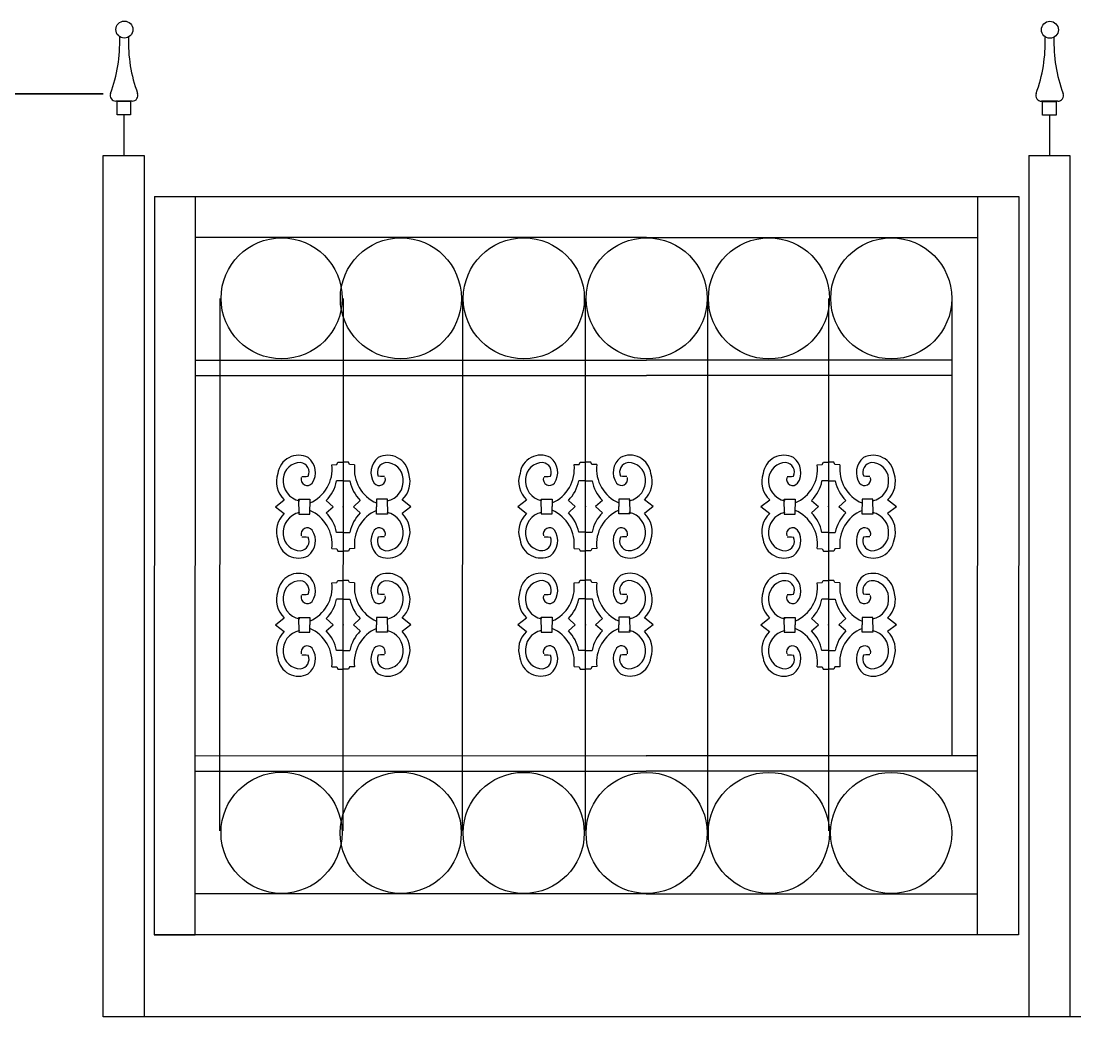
# Model space of a CAD drawing. Header units: inches. Extents: x -7543 to -822, y 102837 to 190349.
# Drawn here: x -826.66481 to -826.64424, y 102837.28188 to 102837.30131 of the extents above; entities that cross this region are included whole.
import ezdxf

# ---------------------------------------------------------------- set-up
doc = ezdxf.new("R2010")
doc.units = ezdxf.units.IN
doc.header["$MEASUREMENT"] = 0
doc.layers.add('BİTKİ', color=96, linetype='Continuous', lineweight=25)
doc.layers.add('DUVAR', color=7, linetype='Continuous', lineweight=35, true_color=0xfc4642)

msp = doc.modelspace()

# ---------------------------------------------------------------- linework, layer by layer
at = {"layer": 'BİTKİ'}
for p, q in [((-826.6626398380059, 102837.2997450737, -0.002), (-826.6629577950458, 102837.2997450701, -0.002)), ((-826.6629356706715, 102837.2997413764, -0.002), (-826.6626714655528, 102837.2997413794, -0.002)), ((-826.6629356676949, 102837.2994771713, -0.002), (-826.6629356706715, 102837.2997413764, -0.002)), ((-826.6626714655528, 102837.2997413794, -0.002), (-826.6626714625762, 102837.2994771743, -0.002)), ((-826.6445789779606, 102837.299741838, -0.002), (-826.6448969350006, 102837.2997418344, -0.002)), ((-826.6448748106261, 102837.2997381407, -0.002), (-826.6446106055075, 102837.2997381437, -0.002)), ((-826.6448748076496, 102837.2994739356, -0.002), (-826.6448748106261, 102837.2997381407, -0.002)), ((-826.6446106055075, 102837.2997381437, -0.002), (-826.644610602531, 102837.2994739386, -0.002)), ((-826.6626714625762, 102837.2994771743, -0.002), (-826.6629356676949, 102837.2994771713, -0.002)), ((-826.6628035651356, 102837.2994771728, -0.002), (-826.6628035371258, 102837.2986866825, -0.002)), ((-826.644610602531, 102837.2994739386, -0.002), (-826.6448748076496, 102837.2994739356, -0.002)), ((-826.6447427050903, 102837.2994739371, -0.002), (-826.6447426770804, 102837.2986834468, -0.002)), ((-826.6632035371209, 102837.2818867443, -0.002), (-826.663203537121, 102837.2986867443, -0.002)), ((-826.663203537121, 102837.2986867443, -0.002), (-826.6624035371306, 102837.2986866207, -0.002)), ((-826.6624035371306, 102837.2986866207, -0.002), (-826.6624035371306, 102837.2818867443, -0.002)), ((-826.6451426770757, 102837.2986835087, -0.002), (-826.6451426770757, 102837.2818835087, -0.002)), ((-826.6451426770757, 102837.2986835087, -0.002), (-826.6443426770852, 102837.298683385, -0.002)), ((-826.6451402949838, 102837.2986835083, -0.002), (-826.645142644785, 102837.2834835087, -0.002)), ((-826.6443426770852, 102837.298683385, -0.002), (-826.6443426770852, 102837.2818835087, -0.002)), ((-826.6622060429008, 102837.2978865901, -0.002), (-826.6622082690283, 102837.2834865905, -0.002)), ((-826.6622060429008, 102837.2978865901, -0.002), (-826.645340418181, 102837.2978865901, -0.002)), ((-826.6614082690473, 102837.2834864668, -0.002), (-826.66140604292, 102837.2978864665, -0.002)), ((-826.6461426446924, 102837.2834841069, -0.002), (-826.6461404186336, 102837.2978836629, -0.002)), ((-826.645340418181, 102837.2978865901, -0.002), (-826.6453426447115, 102837.2834839832, -0.002)), ((-826.652606166804, 102837.2970851061, -0.002), (-826.6614061665937, 102837.2970864665, -0.002)), ((-826.652606166804, 102837.2970851061, -0.002), (-826.64614054246, 102837.297082676, -0.002)), ((-826.6609314692005, 102837.2958982777, -0.002), (-826.6609350483225, 102837.2855125092, -0.002)), ((-826.6585245193853, 102837.2958979056, -0.002), (-826.6585280985073, 102837.2855121371, -0.002)), ((-826.6561973884217, 102837.2958975459, -0.002), (-826.6562009675438, 102837.2855117774, -0.002)), ((-826.6537976829518, 102837.2958971749, -0.002), (-826.6538012620739, 102837.2855114064, -0.002)), ((-826.6514150180029, 102837.2958968065, -0.002), (-826.6514146499982, 102837.2855110375, -0.002)), ((-826.6490535526932, 102837.2958968065, -0.002), (-826.6490531846885, 102837.2855110375, -0.002)), ((-826.6466473775274, 102837.2958971503, -0.002), (-826.6466473775275, 102837.2869752687, -0.002)), ((-826.6614065364404, 102837.294694064, -0.002), (-826.6526065366508, 102837.2946927035, -0.002)), ((-826.6466473775274, 102837.2946904638, -0.002), (-826.6526065366508, 102837.2946927035, -0.002)), ((-826.661406582818, 102837.294394064, -0.002), (-826.6526065830284, 102837.2943927035, -0.002)), ((-826.6466473775274, 102837.2943904638, -0.002), (-826.6526065830284, 102837.2943927035, -0.002)), ((-826.6587438035612, 102837.2926526964, -0.002), (-826.6586464873967, 102837.2926578417, -0.002)), ((-826.6586464873967, 102837.2926578417, -0.002), (-826.658624955004, 102837.292701049, -0.002)), ((-826.658624955004, 102837.292701049, -0.002), (-826.6585220818399, 102837.2927010331, -0.002)), ((-826.6584192086759, 102837.2927010172, -0.002), (-826.6585220818399, 102837.2927010331, -0.002)), ((-826.6583976896433, 102837.2926578032, -0.002), (-826.6584192086759, 102837.2927010172, -0.002)), ((-826.6583003750744, 102837.2926526279, -0.002), (-826.6583976896433, 102837.2926578032, -0.002)), ((-826.6540169446197, 102837.2926546673, -0.002), (-826.6539196284554, 102837.2926598125, -0.002)), ((-826.6539196284554, 102837.2926598125, -0.002), (-826.6538980960627, 102837.2927030199, -0.002)), ((-826.6538980960627, 102837.2927030199, -0.002), (-826.6537952228986, 102837.292703004, -0.002)), ((-826.6536923497345, 102837.2927029881, -0.002), (-826.6537952228986, 102837.292703004, -0.002)), ((-826.6536708307019, 102837.2926597741, -0.002), (-826.6536923497345, 102837.2927029881, -0.002)), ((-826.653573516133, 102837.2926545987, -0.002), (-826.6536708307019, 102837.2926597741, -0.002)), ((-826.6492718609925, 102837.2926530321, -0.002), (-826.649174544828, 102837.2926581773, -0.002)), ((-826.649174544828, 102837.2926581773, -0.002), (-826.6491530124354, 102837.2927013846, -0.002)), ((-826.6491530124354, 102837.2927013846, -0.002), (-826.6490501392713, 102837.2927013687, -0.002)), ((-826.6489472661073, 102837.2927013528, -0.002), (-826.6490501392713, 102837.2927013687, -0.002)), ((-826.6489257470746, 102837.2926581388, -0.002), (-826.6489472661073, 102837.2927013528, -0.002)), ((-826.6488284325058, 102837.2926529635, -0.002), (-826.6489257470746, 102837.2926581388, -0.002)), ((-826.659328657588, 102837.2924232899, -0.002), (-826.6592469926385, 102837.2924232773, -0.002)), ((-826.6592469926385, 102837.2924232773, -0.002), (-826.6592061590162, 102837.2924306946, -0.002)), ((-826.6585221382808, 102837.2923359383, -0.002), (-826.6586515101873, 102837.2923359583, -0.002)), ((-826.6585221382808, 102837.2923359383, -0.002), (-826.6583927663743, 102837.2923359183, -0.002)), ((-826.6577972569538, 102837.2924230532, -0.002), (-826.6578380882809, 102837.2924304831, -0.002)), ((-826.6577155920044, 102837.2924230406, -0.002), (-826.6577972569538, 102837.2924230532, -0.002)), ((-826.6546017986466, 102837.2924252608, -0.002), (-826.6545201336971, 102837.2924252482, -0.002)), ((-826.6545201336971, 102837.2924252482, -0.002), (-826.6544793000749, 102837.2924326654, -0.002)), ((-826.6537952793394, 102837.2923379092, -0.002), (-826.6539246512459, 102837.2923379292, -0.002)), ((-826.6537952793394, 102837.2923379092, -0.002), (-826.6536659074329, 102837.2923378892, -0.002)), ((-826.6530703980125, 102837.2924250241, -0.002), (-826.6531112293395, 102837.2924324539, -0.002)), ((-826.652988733063, 102837.2924250114, -0.002), (-826.6530703980125, 102837.2924250241, -0.002)), ((-826.6498567150193, 102837.2924236256, -0.002), (-826.6497750500698, 102837.2924236129, -0.002)), ((-826.6497750500698, 102837.2924236129, -0.002), (-826.6497342164475, 102837.2924310302, -0.002)), ((-826.6490501957121, 102837.292336274, -0.002), (-826.6491795676186, 102837.292336294, -0.002)), ((-826.6490501957121, 102837.292336274, -0.002), (-826.6489208238056, 102837.292336254, -0.002)), ((-826.6483253143851, 102837.2924233888, -0.002), (-826.6483661457122, 102837.2924308187, -0.002)), ((-826.6482436494357, 102837.2924233762, -0.002), (-826.6483253143851, 102837.2924233888, -0.002)), ((-826.6598444322282, 102837.2918350066, -0.002), (-826.6596722327303, 102837.2919677895, -0.002)), ((-826.6593877905311, 102837.291838512, -0.002), (-826.6593877688591, 102837.2919786998, -0.002)), ((-826.6593877688591, 102837.2919786998, -0.002), (-826.6591743429988, 102837.2919786668, -0.002)), ((-826.6591743429988, 102837.2919786668, -0.002), (-826.6591743651885, 102837.2918351294, -0.002)), ((-826.6588557557543, 102837.291955532, -0.002), (-826.6587206981461, 102837.2918348329, -0.002)), ((-826.6581886384389, 102837.2919554289, -0.002), (-826.6583237333589, 102837.2918347715, -0.002)), ((-826.6578700440568, 102837.2919784651, -0.002), (-826.6578700662466, 102837.2918349277, -0.002)), ((-826.6576566181964, 102837.2919784322, -0.002), (-826.6578700440568, 102837.2919784651, -0.002)), ((-826.6576566398683, 102837.2918382444, -0.002), (-826.6576566181964, 102837.2919784322, -0.002)), ((-826.6571999992769, 102837.2918345978, -0.002), (-826.6573721577122, 102837.2919674339, -0.002)), ((-826.6551175732867, 102837.2918369775, -0.002), (-826.6549453737889, 102837.2919697603, -0.002)), ((-826.6546609315897, 102837.2918404829, -0.002), (-826.6546609099178, 102837.2919806706, -0.002)), ((-826.6546609099178, 102837.2919806706, -0.002), (-826.6544474840573, 102837.2919806376, -0.002)), ((-826.6544474840573, 102837.2919806376, -0.002), (-826.6544475062472, 102837.2918371002, -0.002)), ((-826.654128896813, 102837.2919575029, -0.002), (-826.6539938392046, 102837.2918368038, -0.002)), ((-826.6534617794975, 102837.2919573998, -0.002), (-826.6535968744175, 102837.2918367424, -0.002)), ((-826.6531431851154, 102837.291980436, -0.002), (-826.6531432073052, 102837.2918368986, -0.002)), ((-826.652929759255, 102837.291980403, -0.002), (-826.6531431851154, 102837.291980436, -0.002)), ((-826.6529297809269, 102837.2918402153, -0.002), (-826.652929759255, 102837.291980403, -0.002)), ((-826.6524731403355, 102837.2918365687, -0.002), (-826.6526452987707, 102837.2919694048, -0.002)), ((-826.6503724896594, 102837.2918353423, -0.002), (-826.6502002901616, 102837.2919681251, -0.002)), ((-826.6499158479625, 102837.2918388477, -0.002), (-826.6499158262905, 102837.2919790354, -0.002)), ((-826.6499158262905, 102837.2919790354, -0.002), (-826.64970240043, 102837.2919790024, -0.002)), ((-826.64970240043, 102837.2919790024, -0.002), (-826.6497024226198, 102837.291835465, -0.002)), ((-826.6493838131856, 102837.2919558677, -0.002), (-826.6492487555774, 102837.2918351685, -0.002)), ((-826.6487166958702, 102837.2919557645, -0.002), (-826.6488517907903, 102837.2918351072, -0.002)), ((-826.648398101488, 102837.2919788008, -0.002), (-826.6483981236779, 102837.2918352634, -0.002)), ((-826.6481846756277, 102837.2919787678, -0.002), (-826.648398101488, 102837.2919788008, -0.002)), ((-826.6481846972996, 102837.29183858, -0.002), (-826.6481846756277, 102837.2919787678, -0.002)), ((-826.6477280567082, 102837.2918349335, -0.002), (-826.6479002151434, 102837.2919677695, -0.002)), ((-826.6598444322282, 102837.2918350066, -0.002), (-826.6596722737928, 102837.2917021706, -0.002)), ((-826.6593877916367, 102837.2918313601, -0.002), (-826.6593878133086, 102837.2916911723, -0.002)), ((-826.6593878133086, 102837.2916911723, -0.002), (-826.6591743874482, 102837.2916911393, -0.002)), ((-826.6591743874482, 102837.2916911393, -0.002), (-826.6591743652584, 102837.2918346767, -0.002)), ((-826.6588557930661, 102837.2917141755, -0.002), (-826.6587206981461, 102837.2918348329, -0.002)), ((-826.6581886757507, 102837.2917140724, -0.002), (-826.6583237333589, 102837.2918347715, -0.002)), ((-826.6578700885062, 102837.2916909377, -0.002), (-826.6578700663165, 102837.2918344751, -0.002)), ((-826.6576566626459, 102837.2916909047, -0.002), (-826.6578700885062, 102837.2916909377, -0.002)), ((-826.657656640974, 102837.2918310924, -0.002), (-826.6576566626459, 102837.2916909047, -0.002)), ((-826.6571999992769, 102837.2918345978, -0.002), (-826.6573721987747, 102837.291701815, -0.002)), ((-826.6551175732867, 102837.2918369775, -0.002), (-826.6549454148515, 102837.2917041414, -0.002)), ((-826.6546609326954, 102837.2918333309, -0.002), (-826.6546609543673, 102837.2916931432, -0.002)), ((-826.6546609543673, 102837.2916931432, -0.002), (-826.6544475285068, 102837.2916931102, -0.002)), ((-826.6544475285068, 102837.2916931102, -0.002), (-826.6544475063171, 102837.2918366476, -0.002)), ((-826.6541289341247, 102837.2917161464, -0.002), (-826.6539938392046, 102837.2918368038, -0.002)), ((-826.6534618168093, 102837.2917160433, -0.002), (-826.6535968744175, 102837.2918367424, -0.002)), ((-826.6531432295649, 102837.2916929085, -0.002), (-826.6531432073751, 102837.2918364459, -0.002)), ((-826.6529298037044, 102837.2916928756, -0.002), (-826.6531432295649, 102837.2916929085, -0.002)), ((-826.6529297820325, 102837.2918330633, -0.002), (-826.6529298037044, 102837.2916928756, -0.002)), ((-826.6524731403355, 102837.2918365687, -0.002), (-826.6526453398334, 102837.2917037859, -0.002)), ((-826.6503724896594, 102837.2918353423, -0.002), (-826.6502003312241, 102837.2917025062, -0.002)), ((-826.6499158490681, 102837.2918316957, -0.002), (-826.64991587074, 102837.2916915079, -0.002)), ((-826.64991587074, 102837.2916915079, -0.002), (-826.6497024448795, 102837.2916914749, -0.002)), ((-826.6497024448795, 102837.2916914749, -0.002), (-826.6497024226898, 102837.2918350124, -0.002)), ((-826.6493838504974, 102837.2917145112, -0.002), (-826.6492487555774, 102837.2918351685, -0.002)), ((-826.648716733182, 102837.291714408, -0.002), (-826.6488517907903, 102837.2918351072, -0.002)), ((-826.6483981459376, 102837.2916912733, -0.002), (-826.6483981237478, 102837.2918348107, -0.002)), ((-826.6481847200772, 102837.2916912403, -0.002), (-826.6483981459376, 102837.2916912733, -0.002)), ((-826.6481846984052, 102837.2918314281, -0.002), (-826.6481847200772, 102837.2916912403, -0.002)), ((-826.6477280567082, 102837.2918349335, -0.002), (-826.6479002562061, 102837.2917021506, -0.002)), ((-826.6585222932242, 102837.2913336661, -0.002), (-826.6586516651307, 102837.2913336861, -0.002)), ((-826.6585222932242, 102837.2913336661, -0.002), (-826.6583929213177, 102837.2913336461, -0.002)), ((-826.6537954342829, 102837.291335637, -0.002), (-826.6539248061894, 102837.291335657, -0.002)), ((-826.6537954342829, 102837.291335637, -0.002), (-826.6536660623764, 102837.291335617, -0.002)), ((-826.6490503506556, 102837.2913340018, -0.002), (-826.649179722562, 102837.2913340217, -0.002)), ((-826.6490503506556, 102837.2913340018, -0.002), (-826.6489209787491, 102837.2913339817, -0.002)), ((-826.6593288395006, 102837.2912465639, -0.002), (-826.6592471745512, 102837.2912465513, -0.002)), ((-826.6592471745512, 102837.2912465513, -0.002), (-826.6592063432241, 102837.2912391214, -0.002)), ((-826.6577974388665, 102837.2912463271, -0.002), (-826.6578382724888, 102837.2912389099, -0.002)), ((-826.6577157739171, 102837.2912463145, -0.002), (-826.6577974388665, 102837.2912463271, -0.002)), ((-826.6546019805593, 102837.2912485347, -0.002), (-826.6545203156098, 102837.2912485221, -0.002)), ((-826.6545203156098, 102837.2912485221, -0.002), (-826.6544794842827, 102837.2912410922, -0.002)), ((-826.653070579925, 102837.291248298, -0.002), (-826.6531114135474, 102837.2912408807, -0.002)), ((-826.6529889149756, 102837.2912482854, -0.002), (-826.653070579925, 102837.291248298, -0.002)), ((-826.649856896932, 102837.2912468995, -0.002), (-826.6497752319825, 102837.2912468869, -0.002)), ((-826.6497752319825, 102837.2912468869, -0.002), (-826.6497344006555, 102837.291239457, -0.002)), ((-826.6483254962977, 102837.2912466628, -0.002), (-826.6483663299201, 102837.2912392455, -0.002)), ((-826.6482438313483, 102837.2912466501, -0.002), (-826.6483254962977, 102837.2912466628, -0.002)), ((-826.6587440564306, 102837.2910169766, -0.002), (-826.6586467418617, 102837.2910118013, -0.002)), ((-826.6586467418617, 102837.2910118013, -0.002), (-826.6586252228291, 102837.2909685873, -0.002)), ((-826.6586252228291, 102837.2909685873, -0.002), (-826.658522349665, 102837.2909685714, -0.002)), ((-826.658419476501, 102837.2909685555, -0.002), (-826.658522349665, 102837.2909685714, -0.002)), ((-826.6583979441083, 102837.2910117628, -0.002), (-826.658419476501, 102837.2909685555, -0.002)), ((-826.6583006279438, 102837.291016908, -0.002), (-826.6583979441083, 102837.2910117628, -0.002)), ((-826.6540171974892, 102837.2910189474, -0.002), (-826.6539198829204, 102837.2910137721, -0.002)), ((-826.6539198829204, 102837.2910137721, -0.002), (-826.6538983638877, 102837.2909705581, -0.002)), ((-826.6538983638877, 102837.2909705581, -0.002), (-826.6537954907236, 102837.2909705422, -0.002)), ((-826.6536926175595, 102837.2909705263, -0.002), (-826.6537954907236, 102837.2909705422, -0.002)), ((-826.6536710851669, 102837.2910137337, -0.002), (-826.6536926175595, 102837.2909705263, -0.002)), ((-826.6535737690025, 102837.2910188789, -0.002), (-826.6536710851669, 102837.2910137337, -0.002)), ((-826.6492721138619, 102837.2910173122, -0.002), (-826.6491747992931, 102837.2910121369, -0.002)), ((-826.6491747992931, 102837.2910121369, -0.002), (-826.6491532802604, 102837.2909689229, -0.002)), ((-826.6491532802604, 102837.2909689229, -0.002), (-826.6490504070963, 102837.290968907, -0.002)), ((-826.6489475339323, 102837.2909688911, -0.002), (-826.6490504070963, 102837.290968907, -0.002)), ((-826.6489260015396, 102837.2910120984, -0.002), (-826.6489475339323, 102837.2909688911, -0.002)), ((-826.6488286853752, 102837.2910172437, -0.002), (-826.6489260015396, 102837.2910120984, -0.002)), ((-826.6587441596279, 102837.2903494311, -0.002), (-826.6586468434635, 102837.2903545763, -0.002)), ((-826.6586468434635, 102837.2903545763, -0.002), (-826.6586253110709, 102837.2903977837, -0.002)), ((-826.6586253110709, 102837.2903977837, -0.002), (-826.6585224379068, 102837.2903977678, -0.002)), ((-826.6584195647426, 102837.2903977519, -0.002), (-826.6585224379068, 102837.2903977678, -0.002)), ((-826.6583980457101, 102837.2903545379, -0.002), (-826.6584195647426, 102837.2903977519, -0.002)), ((-826.6583007311411, 102837.2903493625, -0.002), (-826.6583980457101, 102837.2903545379, -0.002)), ((-826.6540173006865, 102837.290351402, -0.002), (-826.6539199845222, 102837.2903565472, -0.002)), ((-826.6539199845222, 102837.2903565472, -0.002), (-826.6538984521295, 102837.2903997545, -0.002)), ((-826.6538984521295, 102837.2903997545, -0.002), (-826.6537955789654, 102837.2903997386, -0.002)), ((-826.6536927058013, 102837.2903997227, -0.002), (-826.6537955789654, 102837.2903997386, -0.002)), ((-826.6536711867687, 102837.2903565087, -0.002), (-826.6536927058013, 102837.2903997227, -0.002)), ((-826.6535738721998, 102837.2903513334, -0.002), (-826.6536711867687, 102837.2903565087, -0.002)), ((-826.6492722170592, 102837.2903497667, -0.002), (-826.6491749008949, 102837.290354912, -0.002)), ((-826.6491749008949, 102837.290354912, -0.002), (-826.6491533685022, 102837.2903981193, -0.002)), ((-826.6491533685022, 102837.2903981193, -0.002), (-826.6490504953381, 102837.2903981034, -0.002)), ((-826.648947622174, 102837.2903980875, -0.002), (-826.6490504953381, 102837.2903981034, -0.002)), ((-826.6489261031414, 102837.2903548735, -0.002), (-826.648947622174, 102837.2903980875, -0.002)), ((-826.6488287885725, 102837.2903496982, -0.002), (-826.6489261031414, 102837.2903548735, -0.002)), ((-826.6593290136548, 102837.2901200246, -0.002), (-826.6592473487053, 102837.290120012, -0.002)), ((-826.6592473487053, 102837.290120012, -0.002), (-826.659206515083, 102837.2901274292, -0.002)), ((-826.6577976130205, 102837.2901197879, -0.002), (-826.6578384443477, 102837.2901272178, -0.002)), ((-826.6577159480712, 102837.2901197753, -0.002), (-826.6577976130205, 102837.2901197879, -0.002)), ((-826.6546021547134, 102837.2901219955, -0.002), (-826.654520489764, 102837.2901219829, -0.002)), ((-826.654520489764, 102837.2901219829, -0.002), (-826.6544796561416, 102837.2901294001, -0.002)), ((-826.6530707540792, 102837.2901217587, -0.002), (-826.6531115854064, 102837.2901291886, -0.002)), ((-826.6529890891297, 102837.2901217461, -0.002), (-826.6530707540792, 102837.2901217587, -0.002)), ((-826.6498570710861, 102837.2901203602, -0.002), (-826.6497754061367, 102837.2901203476, -0.002)), ((-826.6497754061367, 102837.2901203476, -0.002), (-826.6497345725143, 102837.2901277649, -0.002)), ((-826.6483256704519, 102837.2901201235, -0.002), (-826.648366501779, 102837.2901275534, -0.002)), ((-826.6482440055024, 102837.2901201109, -0.002), (-826.6483256704519, 102837.2901201235, -0.002)), ((-826.6585224943476, 102837.290032673, -0.002), (-826.6586518662541, 102837.290032693, -0.002)), ((-826.6585224943476, 102837.290032673, -0.002), (-826.6583931224411, 102837.290032653, -0.002)), ((-826.6537956354061, 102837.2900346439, -0.002), (-826.6539250073126, 102837.2900346639, -0.002)), ((-826.6537956354061, 102837.2900346439, -0.002), (-826.6536662634996, 102837.2900346239, -0.002)), ((-826.6490505517788, 102837.2900330086, -0.002), (-826.6491799236853, 102837.2900330286, -0.002)), ((-826.6490505517788, 102837.2900330086, -0.002), (-826.6489211798724, 102837.2900329886, -0.002)), ((-826.6598447882949, 102837.2895317413, -0.002), (-826.6596725887971, 102837.2896645241, -0.002)), ((-826.6593881465978, 102837.2895352467, -0.002), (-826.659388124926, 102837.2896754344, -0.002)), ((-826.659388124926, 102837.2896754344, -0.002), (-826.6591746990655, 102837.2896754015, -0.002)), ((-826.6591746990655, 102837.2896754015, -0.002), (-826.6591747212552, 102837.2895318641, -0.002)), ((-826.658856111821, 102837.2896522667, -0.002), (-826.6587210542128, 102837.2895315676, -0.002)), ((-826.6581889945056, 102837.2896521636, -0.002), (-826.6583240894257, 102837.2895315062, -0.002)), ((-826.6578704001236, 102837.2896751998, -0.002), (-826.6578704223133, 102837.2895316624, -0.002)), ((-826.6576569742631, 102837.2896751668, -0.002), (-826.6578704001236, 102837.2896751998, -0.002)), ((-826.6576569959351, 102837.2895349791, -0.002), (-826.6576569742631, 102837.2896751668, -0.002)), ((-826.6572003553437, 102837.2895313325, -0.002), (-826.6573725137789, 102837.2896641686, -0.002)), ((-826.6551179293535, 102837.2895337122, -0.002), (-826.6549457298556, 102837.289666495, -0.002)), ((-826.6546612876565, 102837.2895372176, -0.002), (-826.6546612659846, 102837.2896774053, -0.002)), ((-826.6546612659846, 102837.2896774053, -0.002), (-826.6544478401241, 102837.2896773723, -0.002)), ((-826.6544478401241, 102837.2896773723, -0.002), (-826.6544478623139, 102837.2895338349, -0.002)), ((-826.6541292528797, 102837.2896542376, -0.002), (-826.6539941952715, 102837.2895335385, -0.002)), ((-826.6534621355643, 102837.2896541345, -0.002), (-826.6535972304844, 102837.2895334771, -0.002)), ((-826.6531435411822, 102837.2896771707, -0.002), (-826.6531435633719, 102837.2895336333, -0.002)), ((-826.6529301153217, 102837.2896771377, -0.002), (-826.6531435411822, 102837.2896771707, -0.002)), ((-826.6529301369936, 102837.2895369499, -0.002), (-826.6529301153217, 102837.2896771377, -0.002)), ((-826.6524734964023, 102837.2895333034, -0.002), (-826.6526456548376, 102837.2896661394, -0.002)), ((-826.6503728457262, 102837.2895320769, -0.002), (-826.6502006462283, 102837.2896648598, -0.002)), ((-826.6499162040292, 102837.2895355823, -0.002), (-826.6499161823573, 102837.2896757701, -0.002)), ((-826.6499161823573, 102837.2896757701, -0.002), (-826.6497027564968, 102837.2896757371, -0.002)), ((-826.6497027564968, 102837.2896757371, -0.002), (-826.6497027786866, 102837.2895321997, -0.002)), ((-826.6493841692525, 102837.2896526023, -0.002), (-826.6492491116442, 102837.2895319032, -0.002)), ((-826.648717051937, 102837.2896524992, -0.002), (-826.648852146857, 102837.2895318418, -0.002)), ((-826.6483984575549, 102837.2896755354, -0.002), (-826.6483984797446, 102837.289531998, -0.002)), ((-826.6481850316944, 102837.2896755024, -0.002), (-826.6483984575549, 102837.2896755354, -0.002)), ((-826.6481850533664, 102837.2895353147, -0.002), (-826.6481850316944, 102837.2896755024, -0.002)), ((-826.647728412775, 102837.2895316681, -0.002), (-826.6479005712102, 102837.2896645042, -0.002)), ((-826.6598447882949, 102837.2895317413, -0.002), (-826.6596726298596, 102837.2893989052, -0.002)), ((-826.6593881477036, 102837.2895280947, -0.002), (-826.6593881693755, 102837.289387907, -0.002)), ((-826.659174743515, 102837.289387874, -0.002), (-826.6591747213253, 102837.2895314114, -0.002)), ((-826.6588561491329, 102837.2894109102, -0.002), (-826.6587210542128, 102837.2895315676, -0.002)), ((-826.6581890318175, 102837.2894108071, -0.002), (-826.6583240894257, 102837.2895315062, -0.002)), ((-826.6578704445731, 102837.2893876724, -0.002), (-826.6578704223833, 102837.2895312098, -0.002)), ((-826.6576569970407, 102837.2895278271, -0.002), (-826.6576570187126, 102837.2893876394, -0.002)), ((-826.6572003553437, 102837.2895313325, -0.002), (-826.6573725548416, 102837.2893985497, -0.002)), ((-826.6551179293535, 102837.2895337122, -0.002), (-826.6549457709183, 102837.2894008761, -0.002)), ((-826.6546612887621, 102837.2895300656, -0.002), (-826.654661310434, 102837.2893898778, -0.002)), ((-826.6544478845736, 102837.2893898449, -0.002), (-826.6544478623839, 102837.2895333823, -0.002)), ((-826.6541292901916, 102837.2894128811, -0.002), (-826.6539941952715, 102837.2895335385, -0.002)), ((-826.6534621728762, 102837.289412778, -0.002), (-826.6535972304844, 102837.2895334771, -0.002)), ((-826.6531435856317, 102837.2893896432, -0.002), (-826.653143563442, 102837.2895331806, -0.002)), ((-826.6529301380994, 102837.289529798, -0.002), (-826.6529301597712, 102837.2893896102, -0.002)), ((-826.6524734964023, 102837.2895333034, -0.002), (-826.6526456959001, 102837.2894005205, -0.002)), ((-826.6503728457262, 102837.2895320769, -0.002), (-826.650200687291, 102837.2893992409, -0.002)), ((-826.6499162051348, 102837.2895284304, -0.002), (-826.6499162268068, 102837.2893882426, -0.002)), ((-826.6497028009463, 102837.2893882096, -0.002), (-826.6497027787566, 102837.289531747, -0.002)), ((-826.6493842065643, 102837.2894112458, -0.002), (-826.6492491116442, 102837.2895319032, -0.002)), ((-826.6487170892489, 102837.2894111427, -0.002), (-826.648852146857, 102837.2895318418, -0.002)), ((-826.6483985020044, 102837.289388008, -0.002), (-826.6483984798147, 102837.2895315454, -0.002)), ((-826.648185054472, 102837.2895281627, -0.002), (-826.6481850761439, 102837.289387975, -0.002)), ((-826.647728412775, 102837.2895316681, -0.002), (-826.6479006122729, 102837.2893988853, -0.002)), ((-826.6593881693755, 102837.289387907, -0.002), (-826.659174743515, 102837.289387874, -0.002)), ((-826.6576570187126, 102837.2893876394, -0.002), (-826.6578704445731, 102837.2893876724, -0.002)), ((-826.654661310434, 102837.2893898778, -0.002), (-826.6544478845736, 102837.2893898449, -0.002)), ((-826.6529301597712, 102837.2893896102, -0.002), (-826.6531435856317, 102837.2893896432, -0.002)), ((-826.6499162268068, 102837.2893882426, -0.002), (-826.6497028009463, 102837.2893882096, -0.002)), ((-826.6481850761439, 102837.289387975, -0.002), (-826.6483985020044, 102837.289388008, -0.002)), ((-826.6585226492911, 102837.2890304008, -0.002), (-826.6586520211976, 102837.2890304208, -0.002)), ((-826.6585226492911, 102837.2890304008, -0.002), (-826.6583932773846, 102837.2890303808, -0.002)), ((-826.6537957903496, 102837.2890323717, -0.002), (-826.6539251622561, 102837.2890323917, -0.002)), ((-826.6537957903496, 102837.2890323717, -0.002), (-826.6536664184432, 102837.2890323517, -0.002)), ((-826.6490507067224, 102837.2890307364, -0.002), (-826.6491800786289, 102837.2890307564, -0.002)), ((-826.6490507067224, 102837.2890307364, -0.002), (-826.6489213348159, 102837.2890307164, -0.002)), ((-826.6593291955675, 102837.2889432986, -0.002), (-826.659247530618, 102837.2889432859, -0.002)), ((-826.659247530618, 102837.2889432859, -0.002), (-826.6592066992908, 102837.288935856, -0.002)), ((-826.6577977949332, 102837.2889430618, -0.002), (-826.6578386285556, 102837.2889356446, -0.002)), ((-826.6577161299838, 102837.2889430492, -0.002), (-826.6577977949332, 102837.2889430618, -0.002)), ((-826.654602336626, 102837.2889452694, -0.002), (-826.6545206716767, 102837.2889452568, -0.002)), ((-826.6545206716767, 102837.2889452568, -0.002), (-826.6544798403495, 102837.2889378269, -0.002)), ((-826.6530709359919, 102837.2889450327, -0.002), (-826.6531117696143, 102837.2889376154, -0.002)), ((-826.6529892710424, 102837.28894502, -0.002), (-826.6530709359919, 102837.2889450327, -0.002)), ((-826.6498572529988, 102837.2889436342, -0.002), (-826.6497755880494, 102837.2889436215, -0.002)), ((-826.6497755880494, 102837.2889436215, -0.002), (-826.6497347567222, 102837.2889361917, -0.002)), ((-826.6483258523646, 102837.2889433974, -0.002), (-826.648366685987, 102837.2889359802, -0.002)), ((-826.6482441874151, 102837.2889433848, -0.002), (-826.6483258523646, 102837.2889433974, -0.002)), ((-826.6587444124974, 102837.2887137113, -0.002), (-826.6586470979285, 102837.2887085359, -0.002)), ((-826.6586470979285, 102837.2887085359, -0.002), (-826.6586255788959, 102837.2886653219, -0.002)), ((-826.6586255788959, 102837.2886653219, -0.002), (-826.6585227057318, 102837.288665306, -0.002)), ((-826.6584198325677, 102837.2886652901, -0.002), (-826.6585227057318, 102837.288665306, -0.002)), ((-826.658398300175, 102837.2887084975, -0.002), (-826.6584198325677, 102837.2886652901, -0.002)), ((-826.6583009840107, 102837.2887136427, -0.002), (-826.658398300175, 102837.2887084975, -0.002)), ((-826.6540175535561, 102837.2887156821, -0.002), (-826.6539202389871, 102837.2887105068, -0.002)), ((-826.6539202389871, 102837.2887105068, -0.002), (-826.6538987199546, 102837.2886672928, -0.002)), ((-826.6538987199546, 102837.2886672928, -0.002), (-826.6537958467904, 102837.2886672769, -0.002)), ((-826.6536929736263, 102837.288667261, -0.002), (-826.6537958467904, 102837.2886672769, -0.002)), ((-826.6536714412337, 102837.2887104683, -0.002), (-826.6536929736263, 102837.288667261, -0.002)), ((-826.6535741250693, 102837.2887156136, -0.002), (-826.6536714412337, 102837.2887104683, -0.002)), ((-826.6492724699287, 102837.2887140469, -0.002), (-826.6491751553599, 102837.2887088716, -0.002)), ((-826.6491751553599, 102837.2887088716, -0.002), (-826.6491536363272, 102837.2886656576, -0.002)), ((-826.6491536363272, 102837.2886656576, -0.002), (-826.6490507631631, 102837.2886656417, -0.002)), ((-826.648947889999, 102837.2886656257, -0.002), (-826.6490507631631, 102837.2886656417, -0.002)), ((-826.6489263576063, 102837.2887088331, -0.002), (-826.648947889999, 102837.2886656257, -0.002)), ((-826.648829041442, 102837.2887139783, -0.002), (-826.6489263576063, 102837.2887088331, -0.002)), ((-826.6614077291492, 102837.2869788693, -0.002), (-826.6526077293595, 102837.2869775089, -0.002)), ((-826.6461421050154, 102837.2869750788, -0.002), (-826.6526077293595, 102837.2869775089, -0.002)), ((-826.6614077755269, 102837.2866788693, -0.002), (-826.6526077757371, 102837.2866775089, -0.002)), ((-826.6461421513932, 102837.2866750788, -0.002), (-826.6526077757371, 102837.2866775089, -0.002)), ((-826.6526081455839, 102837.2842851064, -0.002), (-826.6614081453736, 102837.2842864668, -0.002)), ((-826.6526081455839, 102837.2842851064, -0.002), (-826.6461425212399, 102837.2842826763, -0.002)), ((-826.6453426447115, 102837.2834839832, -0.002), (-826.6622082690283, 102837.2834865905, -0.002)), ((-826.6622082690283, 102837.2834865905, -0.002), (-826.6614082690473, 102837.2834864668, -0.002)), ((-826.6082212038702, 102837.2818867443, -0.002), (-826.6632035371209, 102837.2818867443, -0.002))]:
    msp.add_line(p, q, dxfattribs=at)
for centre, radius in [((-826.6627933809914, 102837.3011398728, -0.002), 0.000165772066368788), ((-826.644732520946, 102837.3011366371, -0.002), 0.000165772066368788), ((-826.6597248148205, 102837.2958980912, -0.002), 0.001180732654875261), ((-826.6573976838727, 102837.2958981736, -0.002), 0.001180732654875261), ((-826.6549979784189, 102837.2958982587, -0.002), 0.001180732654875261), ((-826.6526013343338, 102837.2958978882, -0.002), 0.001180732654875261), ((-826.650214722258, 102837.2958975192, -0.002), 0.001180732654875261), ((-826.6478281101823, 102837.2958971503, -0.002), 0.001180732654875261), ((-826.6597264262537, 102837.2854743222, -0.002), 0.001180732654875261), ((-826.6573992954426, 102837.2854735202, -0.002), 0.001180732654875261), ((-826.6549995901298, 102837.2854726932, -0.002), 0.001180732654875261), ((-826.6526029460447, 102837.2854723227, -0.002), 0.001180732654875261), ((-826.650216333969, 102837.2854719538, -0.002), 0.001180732654875261), ((-826.6478297218932, 102837.2854715848, -0.002), 0.001180732654875261)]:
    msp.add_circle(centre, radius, dxfattribs=at)
for centre, radius, start, end in [((-826.6657881133989, 102837.3009020648, -0.002), 0.002905032164729702, 339.7356074266654, 1.744187511678088), ((-826.6598095457309, 102837.3009021321, -0.002), 0.002905032164729702, 178.2571033346962, 200.2656839240493), ((-826.6477272533535, 102837.3008988291, -0.002), 0.002905032164729702, 339.7356074266654, 1.744187511678088), ((-826.6417486856857, 102837.3008988965, -0.002), 0.002905032164729702, 178.2571033346962, 200.2656839240493), ((-826.662957796308, 102837.2998570979, -0.002), 0.0001120277755397091, 159.7356074266654, 270.0006454924022), ((-826.662639839268, 102837.2998571014, -0.002), 0.0001120277755397091, 270.0006454924022, 20.2656839240493), ((-826.6448969362626, 102837.2998538622, -0.002), 0.0001120277755397091, 159.7356074266654, 270.0006454924022), ((-826.6445789792227, 102837.2998538658, -0.002), 0.0001120277755397091, 270.0006454924022, 20.2656839240493), ((-826.6593921723437, 102837.2924271562, -0.002), 0.0004105697687420368, 62.84087646383831, 172.5045135063903), ((-826.6594365958741, 102837.2925000742, -0.002), 0.0003731417829677375, 326.080822095026, 51.58876040321832), ((-826.6576076299829, 102837.2924997915, -0.002), 0.0003731417829693114, 128.3935247464393, 213.9014630320636), ((-826.6576520760563, 102837.2924268872, -0.002), 0.0004105697687297432, 7.477771419560766, 117.1414085926674), ((-826.6546653134023, 102837.2924291271, -0.002), 0.0004105697687420368, 62.84087646383831, 172.5045135063903), ((-826.6547097369328, 102837.2925020451, -0.002), 0.0003731417829677375, 326.080822095026, 51.58876040321832), ((-826.6528807710415, 102837.2925017623, -0.002), 0.0003731417829674172, 128.3935247464393, 213.9014630326086), ((-826.6529252171149, 102837.2924288581, -0.002), 0.0004105697687424219, 7.477771419560766, 117.1414085926674), ((-826.649920229775, 102837.2924274919, -0.002), 0.0004105697687420368, 62.84087646383831, 172.5045135063903), ((-826.6499646533055, 102837.2925004098, -0.002), 0.0003731417829677375, 326.080822095026, 51.58876040321832), ((-826.6481356874142, 102837.2925001271, -0.002), 0.0003731417829674172, 128.3935247464393, 213.9014630326086), ((-826.6481801334876, 102837.2924272229, -0.002), 0.0004105697687424219, 7.477771419560766, 117.1414085926674), ((-826.6593559866078, 102837.2923570837, -0.002), 0.0003374449247134017, 89.76493252178166, 175.6852878577007), ((-826.659376635297, 102837.292508453, -0.002), 0.0001873727214598369, 335.481101264104, 83.2469765086951), ((-826.6594566776021, 102837.2925670618, -0.002), 0.0007179990872544578, 293.1543037427297, 6.849884664027776), ((-826.6575875275445, 102837.2925667728, -0.002), 0.0007179990872720204, 173.1324003227043, 246.8279813070339), ((-826.6576675879664, 102837.2925081888, -0.002), 0.0001873727214463806, 96.73530855016033, 204.5011836877419), ((-826.6576882834557, 102837.2923568259, -0.002), 0.0003374449247187047, 4.296997197614346, 90.2173525201931), ((-826.6546291276665, 102837.2923590546, -0.002), 0.0003374449247017126, 89.76493252178166, 175.6852878577007), ((-826.6546497763557, 102837.2925104239, -0.002), 0.0001873727214598369, 335.481101264104, 83.2469765086951), ((-826.6547298186606, 102837.2925690327, -0.002), 0.00071799908726326, 293.1543037402143, 6.849884664027776), ((-826.652860668603, 102837.2925687437, -0.002), 0.0007179990872632233, 173.1324003227043, 246.8279813070339), ((-826.6529407290251, 102837.2925101597, -0.002), 0.0001873727214463806, 96.73530855016033, 204.5011836877419), ((-826.6529614245144, 102837.2923587968, -0.002), 0.0003374449247070191, 4.296997197609465, 90.2173525201931), ((-826.6498840440391, 102837.2923574193, -0.002), 0.0003374449247017126, 89.76493252178166, 175.6852878577007), ((-826.6499046927283, 102837.2925087886, -0.002), 0.0001873727214598369, 335.481101264104, 83.2469765086951), ((-826.6499847350333, 102837.2925673974, -0.002), 0.00071799908726326, 293.1543037402143, 6.849884664027776), ((-826.6481155849758, 102837.2925671085, -0.002), 0.0007179990872632233, 173.1324003227043, 246.8279813070339), ((-826.6481956453978, 102837.2925085244, -0.002), 0.0001873727214463806, 96.73530855016033, 204.5011836877419), ((-826.6482163408871, 102837.2923571615, -0.002), 0.0003374449247070191, 4.296997197609465, 90.2173525201931), ((-826.6593431121241, 102837.2923214656, -0.002), 0.0004831223212121399, 160.7540466130182, 227.0596491464898), ((-826.659297017295, 102837.29233753, -0.002), 0.0003980033266419423, 173.516506474409, 258.407085552105), ((-826.6592216606125, 102837.2923700855, -0.002), 0.0001228408317663458, 164.6052190428678, 320.4416073179739), ((-826.6593754323696, 102837.2924795806, -0.002), 0.0007380316268354609, 314.7600011096847, 348.7785383613663), ((-826.6576687998207, 102837.2924793168, -0.002), 0.0007380316268168882, 191.2037466232229, 225.2222837290844), ((-826.6578226054247, 102837.2923698692, -0.002), 0.0001228408317643053, 219.5406777291693, 15.37706600549081), ((-826.6577472588115, 102837.2923372904, -0.002), 0.000398003326644392, 281.5751994901233, 6.46577854262137), ((-826.6577011689515, 102837.2923212118, -0.002), 0.0004831223212216444, 312.9226357944447, 19.22823852108696), ((-826.6546162531827, 102837.2923234365, -0.002), 0.0004831223212121399, 160.7540466130182, 227.0596491464898), ((-826.6545701583536, 102837.2923395008, -0.002), 0.0003980033266419423, 173.516506474409, 258.407085552105), ((-826.6544948016711, 102837.2923720564, -0.002), 0.0001228408317573704, 164.6052190428678, 320.4416073179739), ((-826.6546485734282, 102837.2924815515, -0.002), 0.0007380316268354609, 314.7600011096847, 348.7785383613663), ((-826.6529419408794, 102837.2924812876, -0.002), 0.0007380316268168882, 191.2037466232229, 225.2222837290844), ((-826.6530957464834, 102837.2923718401, -0.002), 0.0001228408317643053, 219.5406777291693, 15.37706600549081), ((-826.6530203998701, 102837.2923392613, -0.002), 0.000398003326644392, 281.5751994901233, 6.46577854262137), ((-826.6529743100101, 102837.2923231826, -0.002), 0.0004831223212216444, 312.9226357944447, 19.22823852108696), ((-826.6498711695555, 102837.2923218012, -0.002), 0.0004831223212121399, 160.7540466130182, 227.0596491464898), ((-826.6498250747263, 102837.2923378656, -0.002), 0.0003980033266419423, 173.516506474409, 258.407085552105), ((-826.6497497180438, 102837.2923704211, -0.002), 0.0001228408317573704, 164.6052190428678, 320.4416073179739), ((-826.649903489801, 102837.2924799162, -0.002), 0.0007380316268354609, 314.7600011096847, 348.7785383613663), ((-826.6481968572521, 102837.2924796524, -0.002), 0.0007380316268168882, 191.2037466232229, 225.2222837290844), ((-826.648350662856, 102837.2923702048, -0.002), 0.0001228408317643053, 219.5406777291693, 15.37706600549081), ((-826.6482753162428, 102837.292337626, -0.002), 0.000398003326644392, 281.5751994901233, 6.46577854262137), ((-826.6482292263828, 102837.2923215474, -0.002), 0.0004831223212216444, 312.9226357944447, 19.22823852108696), ((-826.6593432625535, 102837.2913483927, -0.002), 0.0004831223212216444, 132.9226357944448, 199.228238521087), ((-826.6592971726935, 102837.2913323141, -0.002), 0.0003980033266372298, 101.5751994901233, 186.4657785426214), ((-826.6594569039605, 102837.2911028316, -0.002), 0.0007179990872632233, 353.1324003227044, 66.82798130703388), ((-826.6593756316843, 102837.2911902877, -0.002), 0.0007380316268530852, 11.20374662322292, 45.22228372908435), ((-826.6576689991354, 102837.2911900239, -0.002), 0.0007380316268354609, 134.7600011096847, 168.7785383613663), ((-826.657587753903, 102837.2911025427, -0.002), 0.00071799908726326, 113.1543037402143, 186.8498846640277), ((-826.65774741421, 102837.2913320745, -0.002), 0.0003980033266450312, 353.516506474409, 78.40708555516787), ((-826.6577013193809, 102837.2913481389, -0.002), 0.0004831223212174962, 340.7540466130181, 47.05964913952248), ((-826.6546164036122, 102837.2913503636, -0.002), 0.0004831223212216444, 132.9226357944448, 199.228238521087), ((-826.6545703137521, 102837.2913342849, -0.002), 0.0003980033266372298, 101.5751994901233, 186.4657785426214), ((-826.6547300450192, 102837.2911048025, -0.002), 0.0007179990872517505, 353.1324003227044, 66.82798130445892), ((-826.6546487727428, 102837.2911922585, -0.002), 0.0007380316268343142, 11.20374662319761, 45.22228372908435), ((-826.652942140194, 102837.2911919947, -0.002), 0.0007380316268354609, 134.7600011096847, 168.7785383613663), ((-826.6528608949616, 102837.2911045135, -0.002), 0.0007179990872747381, 113.1543037402143, 186.8498846640277), ((-826.6530205552687, 102837.2913340454, -0.002), 0.0003980033266347786, 353.516506474409, 78.40708555210503), ((-826.6529744604395, 102837.2913501097, -0.002), 0.0004831223212223492, 340.7540466130181, 47.05964914648987), ((-826.6498713199849, 102837.2913487283, -0.002), 0.0004831223212216444, 132.9226357944448, 199.228238521087), ((-826.6498252301249, 102837.2913326497, -0.002), 0.0003980033266372298, 101.5751994901233, 186.4657785426214), ((-826.6499849613919, 102837.2911031673, -0.002), 0.0007179990872517505, 353.1324003227044, 66.82798130445892), ((-826.6499036891155, 102837.2911906233, -0.002), 0.0007380316268343142, 11.20374662319761, 45.22228372908435), ((-826.6481970565667, 102837.2911903595, -0.002), 0.0007380316268354609, 134.7600011096847, 168.7785383613663), ((-826.6481158113343, 102837.2911028783, -0.002), 0.0007179990872747381, 113.1543037402143, 186.8498846640277), ((-826.6482754716413, 102837.2913324101, -0.002), 0.0003980033266347786, 353.516506474409, 78.40708555210503), ((-826.6482293768122, 102837.2913484745, -0.002), 0.0004831223212223492, 340.7540466130181, 47.05964914648987), ((-826.6593561480493, 102837.2913127786, -0.002), 0.0003374449247128149, 184.2969971976095, 270.2173525169362), ((-826.6592218260803, 102837.2912997353, -0.002), 0.0001228408317553277, 39.54067772999872, 195.3770660054908), ((-826.6594368015221, 102837.291169813, -0.002), 0.0003731417829674172, 308.3935247464393, 33.9014630326086), ((-826.6576078356309, 102837.2911695302, -0.002), 0.0003731417829677375, 146.0808220950261, 231.5887604032183), ((-826.6578227708925, 102837.291299519, -0.002), 0.0001228408317573704, 344.6052190428678, 140.4416073179739), ((-826.6576884448972, 102837.2913125208, -0.002), 0.0003374449247280013, 269.7649325185248, 355.6852878577008), ((-826.6546292891078, 102837.2913147494, -0.002), 0.0003374449247011293, 184.2969971976095, 270.2173525169362), ((-826.6544949671389, 102837.2913017061, -0.002), 0.0001228408317553277, 39.54067772999872, 195.3770660054908), ((-826.6547099425808, 102837.2911717839, -0.002), 0.000373141782963242, 308.3935247480219, 33.9014630326086), ((-826.6528809766894, 102837.2911715011, -0.002), 0.0003731417829677375, 146.0808220950261, 231.5887604032183), ((-826.6530959119511, 102837.2913014898, -0.002), 0.0001228408317573704, 344.6052190428678, 140.4416073179739), ((-826.6529615859558, 102837.2913144916, -0.002), 0.0003374449247134017, 269.7649325217816, 355.6852878577008), ((-826.6498842054806, 102837.2913131142, -0.002), 0.0003374449247011293, 184.2969971976095, 270.2173525169362), ((-826.6497498835116, 102837.2913000709, -0.002), 0.0001228408317553277, 39.54067772999872, 195.3770660054908), ((-826.6499648589535, 102837.2911701486, -0.002), 0.000373141782963242, 308.3935247480219, 33.9014630326086), ((-826.6481358930622, 102837.2911698659, -0.002), 0.0003731417829677375, 146.0808220950261, 231.5887604032183), ((-826.6483508283238, 102837.2912998546, -0.002), 0.0001228408317573704, 344.6052190428678, 140.4416073179739), ((-826.6482165023285, 102837.2913128564, -0.002), 0.0003374449247134017, 269.7649325217816, 355.6852878577008), ((-826.6593923554487, 102837.2912427172, -0.002), 0.0004105697687395725, 187.4777714195608, 297.1414085949281), ((-826.6593768435386, 102837.2911614157, -0.002), 0.000187372721452767, 276.7353085501603, 24.50118368774194), ((-826.657667796208, 102837.2911611515, -0.002), 0.0001873727214401746, 155.4811012641041, 263.2469765022912), ((-826.6576522591613, 102837.2912424482, -0.002), 0.0004105697687384677, 242.8408764638383, 352.5045135063903), ((-826.6546654965074, 102837.2912446881, -0.002), 0.0004105697687522513, 187.4777714195608, 297.1414085949281), ((-826.6546499845971, 102837.2911633865, -0.002), 0.0001873727214597394, 276.7353085469259, 24.50118368774194), ((-826.6529409372665, 102837.2911631223, -0.002), 0.000187372721447143, 155.4811012641041, 263.2469765054608), ((-826.6529254002198, 102837.2912444191, -0.002), 0.0004105697687384677, 242.8408764638383, 352.5045135063903), ((-826.6499204128801, 102837.2912430529, -0.002), 0.0004105697687522513, 187.4777714195608, 297.1414085949281), ((-826.6499049009699, 102837.2911617513, -0.002), 0.0001873727214597394, 276.7353085469259, 24.50118368774194), ((-826.6481958536392, 102837.2911614871, -0.002), 0.000187372721447143, 155.4811012641041, 263.2469765054608), ((-826.6481803165926, 102837.2912427838, -0.002), 0.0004105697687384677, 242.8408764638383, 352.5045135063903), ((-826.6593925284105, 102837.2901238909, -0.002), 0.0004105697687511488, 62.84087646383831, 172.5045135063903), ((-826.659436951941, 102837.2901968089, -0.002), 0.0003731417829658484, 326.0808220944445, 51.58876040321832), ((-826.6576079860497, 102837.2901965261, -0.002), 0.0003731417829760462, 128.3935247464393, 213.9014630326086), ((-826.6576524321231, 102837.2901236219, -0.002), 0.0004105697687424219, 7.477771419560766, 117.1414085926674), ((-826.6546656694692, 102837.2901258618, -0.002), 0.0004105697687384677, 62.84087646383831, 172.5045135063903), ((-826.6547100929995, 102837.2901987798, -0.002), 0.0003731417829677375, 326.080822095026, 51.58876040321832), ((-826.6528811271082, 102837.290198497, -0.002), 0.0003731417829779403, 128.3935247464393, 213.9014630320636), ((-826.6529255731816, 102837.2901255928, -0.002), 0.0004105697687297432, 7.477771419560766, 117.1414085926674), ((-826.6499205858419, 102837.2901242265, -0.002), 0.0004105697687384677, 62.84087646383831, 172.5045135063903), ((-826.6499650093723, 102837.2901971445, -0.002), 0.0003731417829677375, 326.080822095026, 51.58876040321832), ((-826.648136043481, 102837.2901968618, -0.002), 0.0003731417829779403, 128.3935247464393, 213.9014630320636), ((-826.6481804895544, 102837.2901239575, -0.002), 0.0004105697687297432, 7.477771419560766, 117.1414085926674), ((-826.6593563426746, 102837.2900538184, -0.002), 0.0003374449247280013, 89.7649325185248, 175.6852878577007), ((-826.6593769913638, 102837.2902051877, -0.002), 0.000187372721447143, 335.481101264104, 83.24697650546081), ((-826.6594570336688, 102837.2902637965, -0.002), 0.00071799908726326, 293.1543037402143, 6.849884664027776), ((-826.6575878836112, 102837.2902635075, -0.002), 0.0007179990872632233, 173.1324003227043, 246.8279813070339), ((-826.6576679440333, 102837.2902049235, -0.002), 0.000187372721452767, 96.73530855016033, 204.5011836877419), ((-826.6576886395226, 102837.2900535606, -0.002), 0.0003374449247128149, 4.296997197609465, 90.21735251693623), ((-826.6546294837333, 102837.2900557892, -0.002), 0.0003374449247134017, 89.76493252178166, 175.6852878577007), ((-826.6546501324225, 102837.2902071585, -0.002), 0.0001873727214541114, 335.4811012719331, 83.2469765086951), ((-826.6547301747274, 102837.2902657673, -0.002), 0.0007179990872544578, 293.1543037427297, 6.849884664027776), ((-826.6528610246698, 102837.2902654784, -0.002), 0.0007179990872720204, 173.1324003227043, 246.8279813070339), ((-826.6529410850919, 102837.2902068943, -0.002), 0.000187372721452767, 96.73530855016033, 204.5011836877419), ((-826.6529617805812, 102837.2900555314, -0.002), 0.0003374449247245005, 4.296997197614346, 90.2173525201931), ((-826.649884400106, 102837.290054154, -0.002), 0.0003374449247134017, 89.76493252178166, 175.6852878577007), ((-826.6499050487952, 102837.2902055233, -0.002), 0.0001873727214541114, 335.4811012719331, 83.2469765086951), ((-826.6499850911001, 102837.2902641321, -0.002), 0.0007179990872544578, 293.1543037427297, 6.849884664027776), ((-826.6481159410425, 102837.2902638431, -0.002), 0.0007179990872720204, 173.1324003227043, 246.8279813070339), ((-826.6481960014646, 102837.2902052591, -0.002), 0.000187372721452767, 96.73530855016033, 204.5011836877419), ((-826.6482166969539, 102837.2900538962, -0.002), 0.0003374449247245005, 4.296997197614346, 90.2173525201931), ((-826.6593434681909, 102837.2900182003, -0.002), 0.0004831223212223492, 160.7540466130182, 227.0596491464898), ((-826.6592973733618, 102837.2900342646, -0.002), 0.0003980033266450312, 173.516506474409, 258.4070855551678), ((-826.6592220166792, 102837.2900668202, -0.002), 0.0001228408317573704, 164.6052190428678, 320.4416073179739), ((-826.6578229614915, 102837.2900666039, -0.002), 0.0001228408317553277, 219.5406777299987, 15.37706600549081), ((-826.6577476148783, 102837.2900340251, -0.002), 0.0003980033266372298, 281.5751994901233, 6.46577854262137), ((-826.6577015250183, 102837.2900179464, -0.002), 0.0004831223212216444, 312.9226357944447, 19.22823852108696), ((-826.6546166092495, 102837.2900201711, -0.002), 0.0004831223212223492, 160.7540466130182, 227.0596491464898), ((-826.6545705144204, 102837.2900362355, -0.002), 0.0003980033266347786, 173.516506474409, 258.407085552105), ((-826.6544951577379, 102837.290068791, -0.002), 0.0001228408317663458, 164.6052190428678, 320.4416073179739), ((-826.6530961025502, 102837.2900685747, -0.002), 0.0001228408317643053, 219.5406777291693, 15.37706600549081), ((-826.653020755937, 102837.2900359959, -0.002), 0.0003980033266372298, 281.5751994901233, 6.46577854262137), ((-826.6529746660768, 102837.2900199173, -0.002), 0.0004831223212216444, 312.9226357944447, 19.22823852108696), ((-826.6498715256222, 102837.2900185359, -0.002), 0.0004831223212223492, 160.7540466130182, 227.0596491464898), ((-826.649825430793, 102837.2900346003, -0.002), 0.0003980033266347786, 173.516506474409, 258.407085552105), ((-826.6497500741106, 102837.2900671558, -0.002), 0.0001228408317663458, 164.6052190428678, 320.4416073179739), ((-826.6483510189229, 102837.2900669395, -0.002), 0.0001228408317643053, 219.5406777291693, 15.37706600549081), ((-826.6482756723096, 102837.2900343607, -0.002), 0.0003980033266372298, 281.5751994901233, 6.46577854262137), ((-826.6482295824496, 102837.290018282, -0.002), 0.0004831223212216444, 312.9226357944447, 19.22823852108696), ((-826.6593757884364, 102837.2901763153, -0.002), 0.0007380316268161128, 314.7600011096847, 348.7785383613663), ((-826.6576691558876, 102837.2901760514, -0.002), 0.0007380316268343142, 191.2037466231976, 225.2222837290844), ((-826.654648929495, 102837.2901782861, -0.002), 0.0007380316268354609, 314.7600011096847, 348.7785383613663), ((-826.6529422969462, 102837.2901780223, -0.002), 0.0007380316268343142, 191.2037466231976, 225.2222837290844), ((-826.6499038458677, 102837.2901766509, -0.002), 0.0007380316268354609, 314.7600011096847, 348.7785383613663), ((-826.6481972133189, 102837.2901763871, -0.002), 0.0007380316268343142, 191.2037466231976, 225.2222837290844), ((-826.6594572600274, 102837.2887995663, -0.002), 0.0007179990872720204, 353.1324003227044, 66.82798130703388), ((-826.6575881099698, 102837.2887992773, -0.002), 0.0007179990872544578, 113.1543037427297, 186.8498846640277), ((-826.6545706698189, 102837.2890310196, -0.002), 0.000398003326644392, 101.5751994901233, 186.4657785426214), ((-826.654730401086, 102837.2888015372, -0.002), 0.0007179990872632233, 353.1324003227044, 66.82798130703388), ((-826.6528612510284, 102837.2888012482, -0.002), 0.00071799908726326, 113.1543037402143, 186.8498846640277), ((-826.6499853174587, 102837.2887999019, -0.002), 0.0007179990872632233, 353.1324003227044, 66.82798130703388), ((-826.6481161674011, 102837.288799613, -0.002), 0.00071799908726326, 113.1543037402143, 186.8498846640277), ((-826.6593436186204, 102837.2890451274, -0.002), 0.0004831223212216444, 132.9226357944448, 199.228238521087), ((-826.6592975287602, 102837.2890290487, -0.002), 0.000398003326644392, 101.5751994901233, 186.4657785426214), ((-826.659375987751, 102837.2888870224, -0.002), 0.0007380316268168882, 11.20374662322292, 45.22228372908435), ((-826.6576693552022, 102837.2888867585, -0.002), 0.0007380316268354609, 134.7600011096847, 168.7785383613663), ((-826.6577477702768, 102837.2890288092, -0.002), 0.0003980033266419423, 353.516506474409, 78.40708555210503), ((-826.6577016754477, 102837.2890448735, -0.002), 0.0004831223212072871, 340.7540466130181, 47.05964914648987), ((-826.6546167596789, 102837.2890470982, -0.002), 0.0004831223212216444, 132.9226357944448, 199.228238521087), ((-826.6546491288096, 102837.2888889932, -0.002), 0.0007380316268168882, 11.20374662322292, 45.22228372908435), ((-826.6529424962608, 102837.2888887294, -0.002), 0.0007380316268161128, 134.7600011096847, 168.7785383613663), ((-826.6530209113355, 102837.28903078, -0.002), 0.0003980033266521949, 353.516506474409, 78.40708555210503), ((-826.6529748165063, 102837.2890468444, -0.002), 0.0004831223212072871, 340.7540466130181, 47.05964914648987), ((-826.6498716760517, 102837.289045463, -0.002), 0.0004831223212216444, 132.9226357944448, 199.228238521087), ((-826.6498255861916, 102837.2890293844, -0.002), 0.000398003326644392, 101.5751994901233, 186.4657785426214), ((-826.6499040451823, 102837.288887358, -0.002), 0.0007380316268168882, 11.20374662322292, 45.22228372908435), ((-826.6481974126335, 102837.2888870942, -0.002), 0.0007380316268161128, 134.7600011096847, 168.7785383613663), ((-826.6482758277082, 102837.2890291448, -0.002), 0.0003980033266521949, 353.516506474409, 78.40708555210503), ((-826.648229732879, 102837.2890452092, -0.002), 0.0004831223212072871, 340.7540466130181, 47.05964914648987), ((-826.659222182147, 102837.2889964699, -0.002), 0.0001228408317643053, 39.54067772916936, 195.3770660054908), ((-826.659437157589, 102837.2888665477, -0.002), 0.0003731417829693114, 308.3935247464393, 33.90146303206362), ((-826.6576081916977, 102837.2888662649, -0.002), 0.0003731417829677375, 146.0808220950261, 231.5887604032183), ((-826.6578231269593, 102837.2889962536, -0.002), 0.0001228408317663458, 344.6052190428678, 140.4416073179739), ((-826.6544953232057, 102837.2889984408, -0.002), 0.0001228408317553277, 39.54067772999872, 195.3770660054908), ((-826.6547102986475, 102837.2888685185, -0.002), 0.0003731417829674172, 308.3935247464393, 33.9014630326086), ((-826.6528813327562, 102837.2888682358, -0.002), 0.0003731417829658484, 146.0808220944445, 231.5887604032183), ((-826.653096268018, 102837.2889982245, -0.002), 0.0001228408317573704, 344.6052190428678, 140.4416073179739), ((-826.6497502395783, 102837.2889968056, -0.002), 0.0001228408317553277, 39.54067772999872, 195.3770660054908), ((-826.6499652150203, 102837.2888668833, -0.002), 0.0003731417829674172, 308.3935247464393, 33.9014630326086), ((-826.648136249129, 102837.2888666005, -0.002), 0.0003731417829658484, 146.0808220944445, 231.5887604032183), ((-826.6483511843907, 102837.2889965893, -0.002), 0.0001228408317573704, 344.6052190428678, 140.4416073179739), ((-826.6593927115156, 102837.2889394519, -0.002), 0.0004105697687297432, 187.4777714195608, 297.1414085926675), ((-826.659356504116, 102837.2890095132, -0.002), 0.0003374449247187047, 184.2969971976143, 270.2173525201931), ((-826.6593771996053, 102837.2888581503, -0.002), 0.000187372721452767, 276.7353085501603, 24.50118368774194), ((-826.6576681522747, 102837.2888578861, -0.002), 0.0001873727214598369, 155.4811012641041, 263.2469765086951), ((-826.6576526152281, 102837.2889391829, -0.002), 0.0004105697687420368, 242.8408764638383, 352.5045135063903), ((-826.657688800964, 102837.2890092554, -0.002), 0.0003374449247134017, 269.7649325217816, 355.6852878577008), ((-826.6546658525741, 102837.2889414228, -0.002), 0.0004105697687424219, 187.4777714195608, 297.1414085926675), ((-826.6546296451746, 102837.2890114841, -0.002), 0.0003374449247070191, 184.2969971976095, 270.2173525201931), ((-826.6546503406639, 102837.2888601212, -0.002), 0.000187372721452767, 276.7353085501603, 24.50118368774194), ((-826.6529412933334, 102837.288859857, -0.002), 0.0001873727214528685, 155.4811012641041, 263.2469765054608), ((-826.6529257562867, 102837.2889411538, -0.002), 0.0004105697687547178, 242.8408764638383, 352.5045135063903), ((-826.6529619420226, 102837.2890112263, -0.002), 0.0003374449247280013, 269.7649325185248, 355.6852878577008), ((-826.6499207689469, 102837.2889397875, -0.002), 0.0004105697687424219, 187.4777714195608, 297.1414085926675), ((-826.6498845615474, 102837.2890098489, -0.002), 0.0003374449247070191, 184.2969971976095, 270.2173525201931), ((-826.6499052570366, 102837.2888584859, -0.002), 0.000187372721452767, 276.7353085501603, 24.50118368774194), ((-826.648196209706, 102837.2888582217, -0.002), 0.0001873727214528685, 155.4811012641041, 263.2469765054608), ((-826.6481806726595, 102837.2889395185, -0.002), 0.0004105697687547178, 242.8408764638383, 352.5045135063903), ((-826.6482168583952, 102837.2890095911, -0.002), 0.0003374449247280013, 269.7649325185248, 355.6852878577008)]:
    msp.add_arc(centre, radius, start, end, dxfattribs=at)
for p in [(-826.6585222157526, 102837.2918348022, -0.002), (-826.6585222157526, 102837.2918348022, -0.002), (-826.6537953568111, 102837.2918367731, -0.002), (-826.6537953568111, 102837.2918367731, -0.002), (-826.6490502731838, 102837.2918351379, -0.002), (-826.6490502731838, 102837.2918351379, -0.002), (-826.6585225718193, 102837.2895315369, -0.002), (-826.6585225718193, 102837.2895315369, -0.002), (-826.6537957128779, 102837.2895335078, -0.002), (-826.6537957128779, 102837.2895335078, -0.002), (-826.6490506292506, 102837.2895318725, -0.002), (-826.6490506292506, 102837.2895318725, -0.002)]:
    msp.add_point(p, dxfattribs=at)
at = {"layer": 'DUVAR'}
msp.add_line((-826.7274136757115, 102837.2998867443, -0.002), (-826.6632035371209, 102837.2998867443, -0.002), dxfattribs=at)

doc.saveas('drawing.dxf')
